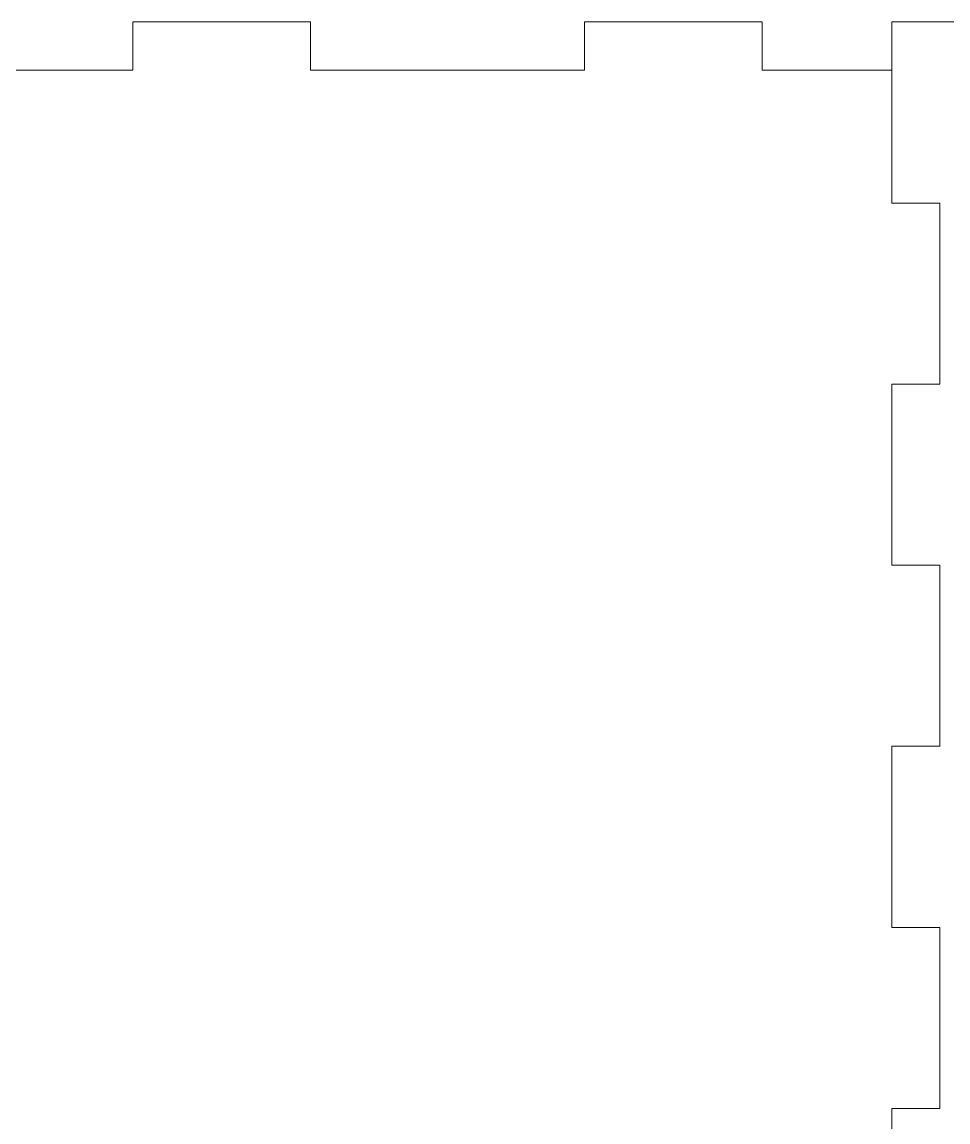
# Model space of a CAD drawing. Header units: millimetres. Extents: x 337 to 2510, y -469 to 429.
# Drawn here: x 439.3 to 538.6, y -21.2 to 96.8 of the extents above; entities that cross this region are included whole.
import ezdxf

# ---------------------------------------------------------------- set-up
doc = ezdxf.new("R2010")
doc.units = ezdxf.units.MM
doc.header["$MEASUREMENT"] = 0
doc.layers.add('Layer 1', color=7, linetype='Continuous')

msp = doc.modelspace()

# ---------------------------------------------------------------- linework, layer by layer
at = {"layer": 'Layer 1', "lineweight": 9}
for points in [[(470.2632, 96.7555), (470.2632, 96.7555), (451.2134, 96.7555), (451.2134, 96.7555)], [(451.2134, 96.7555), (451.2134, 96.7555), (451.2134, 91.6016), (451.2134, 91.6016)], [(470.2632, 96.7555), (470.2632, 96.7555), (470.2632, 91.6016), (470.2632, 91.6016)], [(518.6747, 96.7555), (518.6747, 96.7555), (499.6249, 96.7555), (499.6249, 96.7555)], [(499.6249, 96.7555), (499.6249, 96.7555), (499.6249, 91.6016), (499.6249, 91.6016)], [(518.6747, 96.7555), (518.6747, 96.7555), (518.6747, 91.6016), (518.6747, 91.6016)], [(532.5666, 96.7555), (532.5666, 96.7555), (532.5666, 91.6016), (532.5666, 91.6016)], [(551.6164, 96.7555), (551.6164, 96.7555), (532.5666, 96.7555), (532.5666, 96.7555)], [(451.2134, 91.6016), (451.2134, 91.6016), (437.3165, 91.6016), (437.3165, 91.6016)], [(499.6249, 91.6016), (499.6249, 91.6016), (470.2632, 91.6016), (470.2632, 91.6016)], [(532.5666, 91.6016), (532.5666, 91.6016), (518.6747, 91.6016), (518.6747, 91.6016)], [(532.5666, 77.3317), (532.5666, 77.3317), (532.5666, 91.6016), (532.5666, 91.6016)], [(532.5666, 77.3317), (532.5666, 77.3317), (537.7245, 77.3317), (537.7245, 77.3317)], [(537.7245, 57.9089), (537.7245, 57.9089), (537.7245, 77.3317), (537.7245, 77.3317)], [(532.5666, 57.9089), (532.5666, 57.9089), (537.7245, 57.9089), (537.7245, 57.9089)], [(532.5666, 38.4881), (532.5666, 38.4881), (532.5666, 57.9089), (532.5666, 57.9089)], [(532.5666, 38.4881), (532.5666, 38.4881), (537.7245, 38.4881), (537.7245, 38.4881)], [(537.7245, 19.0643), (537.7245, 19.0643), (537.7245, 38.4881), (537.7245, 38.4881)], [(532.5666, 19.0643), (532.5666, 19.0643), (537.7245, 19.0643), (537.7245, 19.0643)], [(532.5666, -0.3595), (532.5666, -0.3595), (532.5666, 19.0643), (532.5666, 19.0643)], [(532.5666, -0.3595), (532.5666, -0.3595), (537.7245, -0.3595), (537.7245, -0.3595)], [(537.7245, -19.7833), (537.7245, -19.7833), (537.7245, -0.3595), (537.7245, -0.3595)], [(532.5666, -39.2071), (532.5666, -39.2071), (532.5666, -19.7833), (532.5666, -19.7833)], [(532.5666, -19.7833), (532.5666, -19.7833), (537.7245, -19.7833), (537.7245, -19.7833)]]:
    msp.add_open_spline(points, degree=3, dxfattribs=at)

doc.saveas('drawing.dxf')
